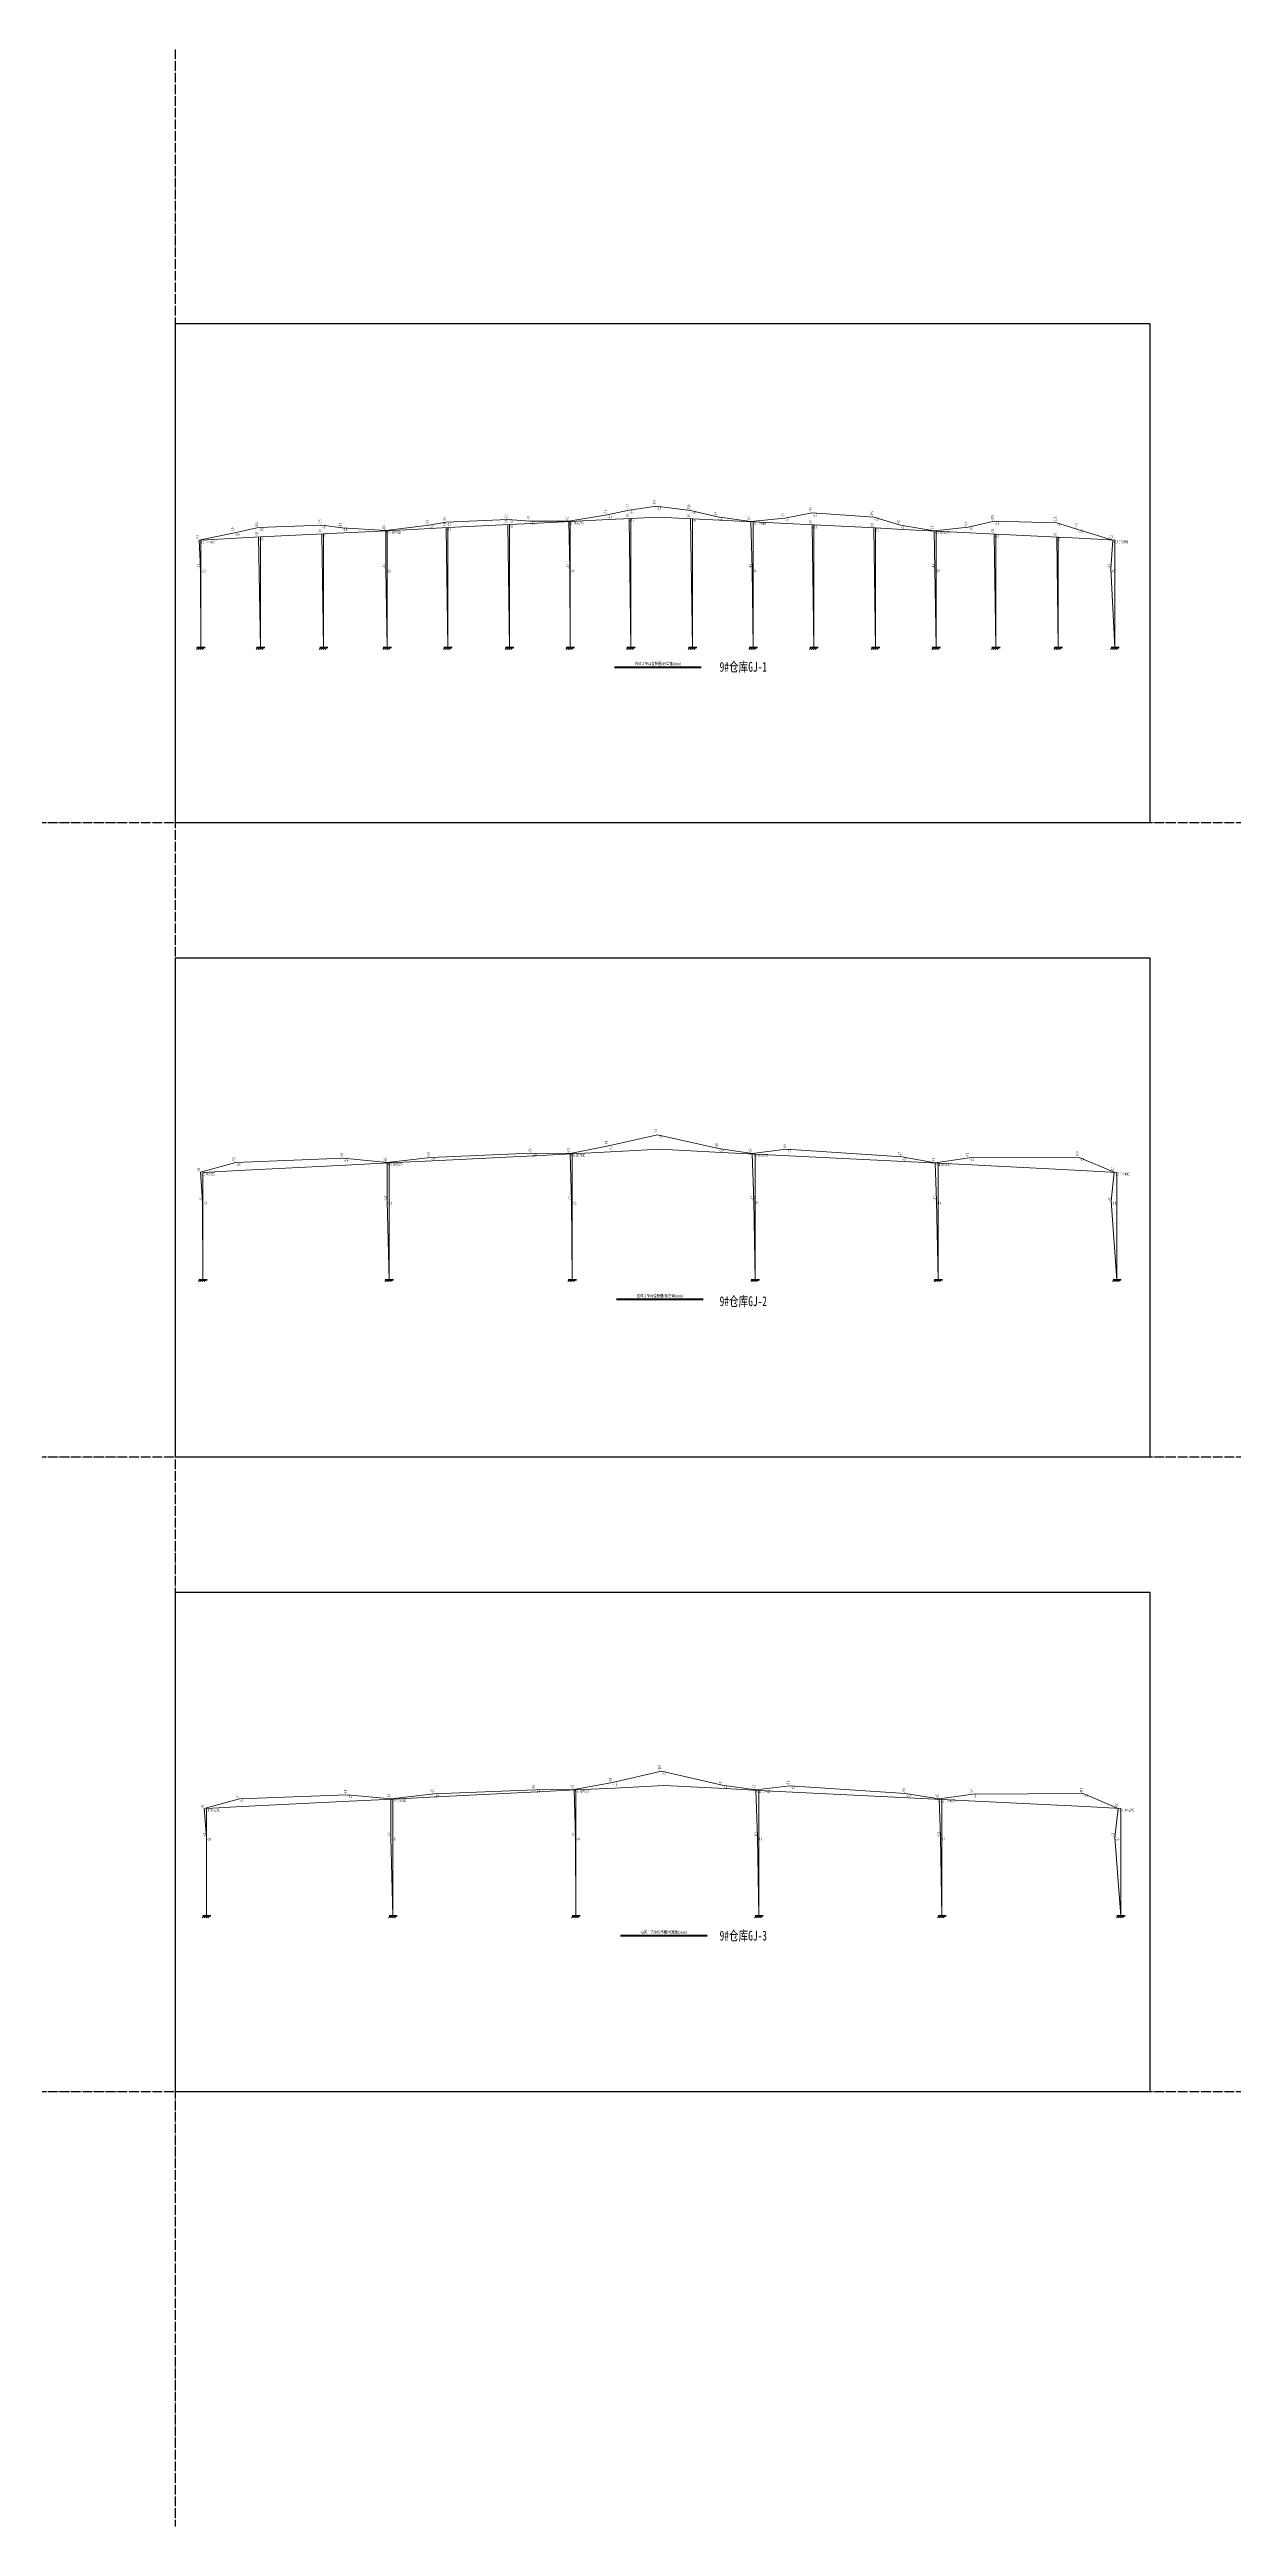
# Model space of a CAD drawing. Extents: x 447413 to 2975780, y -1432727 to 1301644.
# Drawn here: x 1363571 to 1486517, y 209091 to 466295 of the extents above; entities that cross this region are included whole.
import ezdxf
from ezdxf.enums import TextEntityAlignment as Align

# ---------------------------------------------------------------- set-up
doc = ezdxf.new("R2010")
doc.units = 0
doc.header["$LTSCALE"] = 1000
doc.header["$MEASUREMENT"] = 0
doc.linetypes.add('DOTE', pattern=[2.42, 2, -0.2, 0.02, -0.2])
for name, color, linetype, lineweight in [('1', 7, 'Continuous', 18), ('101', 7, 'Continuous', 18), ('2', 2, 'Continuous', 18)]:
    doc.layers.add(name, color=color, linetype=linetype, lineweight=lineweight)
doc.layers.add('DOTE', color=1, linetype='Continuous')
doc.layers.add('图纸编号', color=6, linetype='Continuous')
doc.styles.add('PkpmHz', font='Pkpmeng', dxfattribs={"width": 0.6, "bigfont": 'hztxt'})
doc.styles.add('宋体', font='', dxfattribs={"height": 35})
doc.styles.get('宋体').set_extended_font_data('SimSun')

# ---------------------------------------------------------------- blocks, each defined once
blk = doc.blocks.new('STSPK_2019-10-23-15_15_21')
at = {"layer": '1', "color": 3, "ltscale": 100}
for p, q in [((2393, 1267), (3445, 1310)), ((3445, 1310), (3847, 1312)), ((3847, 1312), (4245, 1387)), ((3861, 817), (3847, 1312)), ((4245, 1387), (4753, 1504)), ((4753, 1504), (5386, 1358)), ((5386, 1358), (5735, 1311)), ((5735, 1311), (6088, 1352)), ((5753, 818), (5735, 1311)), ((6088, 1352), (7289, 1271)), ((6, 1116), (372, 1217)), ((29, 816), (6, 1116)), ((372, 1217), (1491, 1258)), ((1491, 1258), (1944, 1217)), ((1944, 1217), (2393, 1267)), ((1945, 817), (1944, 1217)), ((7289, 1271), (7637, 1215)), ((7637, 1215), (7991, 1264)), ((7652, 818), (7637, 1215)), ((7991, 1264), (9133, 1272)), ((9133, 1272), (9496, 1117)), ((9461, 816), (9496, 1117)), ((30, 0), (29, 816)), ((1966, 0), (1945, 817)), ((3866, 0), (3861, 817)), ((5766, 0), (5753, 818)), ((7666, 0), (7652, 818)), ((9524, 0), (9461, 816))]:
    blk.add_line(p, q, dxfattribs=at)
at = {"layer": '1', "ltscale": 100}
for p, q in [((2416, 1236), (3466, 1288)), ((3466, 1288), (3866, 1308)), ((3866, 1308), (4266, 1328)), ((3866, 815), (3866, 1308)), ((4266, 1328), (4778, 1354)), ((4778, 1354), (5416, 1322)), ((5416, 1322), (5766, 1304)), ((5766, 815), (5766, 1304)), ((5766, 1304), (6116, 1287)), ((6116, 1287), (7316, 1227)), ((30, 1115), (400, 1135)), ((30, 815), (30, 1115)), ((400, 1135), (1516, 1191)), ((1516, 1191), (1966, 1213)), ((1966, 1213), (2416, 1236)), ((1966, 815), (1966, 1213)), ((7316, 1227), (7666, 1209)), ((7666, 815), (7666, 1209)), ((7666, 1209), (8016, 1192)), ((8016, 1192), (9154, 1135)), ((9154, 1135), (9524, 1115)), ((9524, 815), (9524, 1115)), ((30, 0), (30, 815)), ((1966, 0), (1966, 815)), ((3866, 0), (3866, 815)), ((5766, 0), (5766, 815)), ((7666, 0), (7666, 815)), ((9524, 0), (9524, 815)), ((5, 0), (-15, -20)), ((25, 0), (5, -20)), ((45, 0), (25, -20)), ((65, 0), (45, -20)), ((1941, 0), (1921, -20)), ((1961, 0), (1941, -20)), ((1981, 0), (1961, -20)), ((2001, 0), (1981, -20)), ((3841, 0), (3821, -20)), ((3861, 0), (3841, -20)), ((3881, 0), (3861, -20)), ((3901, 0), (3881, -20)), ((5741, 0), (5721, -20)), ((5761, 0), (5741, -20)), ((5781, 0), (5761, -20)), ((5801, 0), (5781, -20)), ((7641, 0), (7621, -20)), ((7661, 0), (7641, -20)), ((7681, 0), (7661, -20)), ((7701, 0), (7681, -20)), ((9499, 0), (9479, -20)), ((9519, 0), (9499, -20)), ((9539, 0), (9519, -20)), ((9559, 0), (9539, -20)), ((4327, -210), (5227, -210))]:
    blk.add_line(p, q, dxfattribs=at)
at = {"layer": '1', "lineweight": 35, "ltscale": 100}
for p, q in [((-10, 0), (75, 0)), ((1926, 0), (2011, 0)), ((3826, 0), (3911, 0)), ((5726, 0), (5811, 0)), ((7626, 0), (7711, 0)), ((9484, 0), (9569, 0))]:
    blk.add_line(p, q, dxfattribs=at)
at = {"layer": '101', "ltscale": 100}
blk.add_line((4327, -200), (5227, -200), dxfattribs=at)
at = {"layer": '101', "style": 'PkpmHz', "width": 0.85}
blk.add_text('右风１节点位移图(标准值)(mm)', height=30, dxfattribs=at).set_placement((4777, -170), align=Align.MIDDLE_CENTER)
at = {"layer": '2', "style": 'PkpmHz', "width": 0.57}
for s, p in [('-12.9', (4748, 1508)), ('-5.8', (1486, 1262)), ('-2.7', (2389, 1271)), ('-1.8', (3441, 1314)), ('-0.3', (3842, 1316)), ('-5.1', (4240, 1391)), ('-3.1', (5382, 1362)), ('-0.5', (5731, 1315)), ('-5.6', (6084, 1356)), ('-3.8', (7285, 1275)), ('-6.2', (7987, 1268)), ('-11.8', (9129, 1276)), ('-0.1', (2, 1120)), ('-7.1', (368, 1221)), ('-0.3', (1940, 1221)), ('-0.5', (7633, 1219)), ('-0.2', (9492, 1121)), ('-0.1', (25, 820)), ('-0.2', (1941, 821)), ('-0.2', (3857, 821)), ('-0.3', (5749, 822)), ('-0.3', (7647, 823)), ('-0.1', (9457, 820))]:
    blk.add_text(s, height=30, rotation=90, dxfattribs=at).set_placement(p)
for s, p in [('-1.8', (3450, 1305)), ('-1.6 (1/7941)', (3851, 1308)), ('-1.8', (4249, 1383)), ('-2.2', (4757, 1500)), ('-2.6', (5390, 1354)), ('-2.6 (1/4926)', (5739, 1306)), ('-2.4', (6093, 1348)), ('-2.0 (1/5478)', (10, 1112)), ('-2.4', (376, 1213)), ('-2.2', (1495, 1254)), ('-1.9 (1/6526)', (1948, 1212)), ('-1.9', (2398, 1263)), ('-2.3', (7293, 1266)), ('-2.5 (1/4927)', (7642, 1211)), ('-2.1', (7995, 1260)), ('-1.8', (9137, 1268)), ('-2.4 (1/4679)', (9500, 1113)), ('-0.1', (33, 811)), ('-1.8', (1949, 813)), ('-0.4', (3865, 813)), ('-1.1', (5757, 814)), ('-1.2', (7656, 814)), ('-5.4', (9465, 812))]:
    blk.add_text(s, height=30, dxfattribs=at).set_placement(p, align=Align.TOP_LEFT)
blk = doc.blocks.new('STSPK_2019-10-23-15_20_37')
at = {"layer": '1', "color": 3, "ltscale": 100}
for p, q in [((2394, 1270), (3446, 1313)), ((3446, 1313), (3847, 1312)), ((3847, 1312), (4245, 1390)), ((3861, 817), (3847, 1312)), ((4245, 1390), (4753, 1504)), ((4753, 1504), (5386, 1361)), ((5386, 1361), (5735, 1310)), ((5735, 1310), (6089, 1355)), ((5753, 818), (5735, 1310)), ((6089, 1355), (7289, 1276)), ((7, 1116), (373, 1217)), ((29, 816), (7, 1116)), ((373, 1217), (1491, 1261)), ((1491, 1261), (1945, 1217)), ((1945, 1217), (2394, 1270)), ((1946, 817), (1945, 1217)), ((7289, 1276), (7637, 1215)), ((7637, 1215), (7991, 1267)), ((7651, 818), (7637, 1215)), ((7991, 1267), (9133, 1269)), ((9133, 1269), (9496, 1117)), ((9464, 816), (9496, 1117)), ((30, 0), (29, 816)), ((1966, 0), (1946, 817)), ((3866, 0), (3861, 817)), ((5766, 0), (5753, 818)), ((7666, 0), (7651, 818)), ((9524, 0), (9464, 816))]:
    blk.add_line(p, q, dxfattribs=at)
at = {"layer": '1', "ltscale": 100}
for p, q in [((2416, 1236), (3466, 1288)), ((3466, 1288), (3866, 1308)), ((3866, 1308), (4266, 1328)), ((3866, 815), (3866, 1308)), ((4266, 1328), (4778, 1354)), ((4778, 1354), (5416, 1322)), ((5416, 1322), (5766, 1304)), ((5766, 815), (5766, 1304)), ((5766, 1304), (6116, 1287)), ((6116, 1287), (7316, 1227)), ((30, 1115), (400, 1135)), ((30, 815), (30, 1115)), ((400, 1135), (1516, 1191)), ((1516, 1191), (1966, 1213)), ((1966, 1213), (2416, 1236)), ((1966, 815), (1966, 1213)), ((7316, 1227), (7666, 1209)), ((7666, 815), (7666, 1209)), ((7666, 1209), (8016, 1192)), ((8016, 1192), (9154, 1135)), ((9154, 1135), (9524, 1115)), ((9524, 815), (9524, 1115)), ((30, 0), (30, 815)), ((1966, 0), (1966, 815)), ((3866, 0), (3866, 815)), ((5766, 0), (5766, 815)), ((7666, 0), (7666, 815)), ((9524, 0), (9524, 815)), ((5, 0), (-15, -20)), ((25, 0), (5, -20)), ((45, 0), (25, -20)), ((65, 0), (45, -20)), ((1941, 0), (1921, -20)), ((1961, 0), (1941, -20)), ((1981, 0), (1961, -20)), ((2001, 0), (1981, -20)), ((3841, 0), (3821, -20)), ((3861, 0), (3841, -20)), ((3881, 0), (3861, -20)), ((3901, 0), (3881, -20)), ((5741, 0), (5721, -20)), ((5761, 0), (5741, -20)), ((5781, 0), (5761, -20)), ((5801, 0), (5781, -20)), ((7641, 0), (7621, -20)), ((7661, 0), (7641, -20)), ((7681, 0), (7661, -20)), ((7701, 0), (7681, -20)), ((9499, 0), (9479, -20)), ((9519, 0), (9499, -20)), ((9539, 0), (9519, -20)), ((9559, 0), (9539, -20)), ((4327, -210), (5227, -210))]:
    blk.add_line(p, q, dxfattribs=at)
at = {"layer": '1', "lineweight": 35, "ltscale": 100}
for p, q in [((-10, 0), (75, 0)), ((1926, 0), (2011, 0)), ((3826, 0), (3911, 0)), ((5726, 0), (5811, 0)), ((7626, 0), (7711, 0)), ((9484, 0), (9569, 0))]:
    blk.add_line(p, q, dxfattribs=at)
at = {"layer": '101', "ltscale": 100}
blk.add_line((4327, -200), (5227, -200), dxfattribs=at)
at = {"layer": '101', "style": 'PkpmHz', "width": 0.85}
blk.add_text('右风１节点位移图(标准值)(mm)', height=30, dxfattribs=at).set_placement((4777, -170), align=Align.MIDDLE_CENTER)
at = {"layer": '2', "style": 'PkpmHz', "width": 0.57}
for s, p in [('-14.5', (4749, 1508)), ('-6.8', (1487, 1265)), ('-3.3', (2389, 1274)), ('-2.4', (3441, 1317)), ('-0.3', (3843, 1316)), ('-5.9', (4240, 1394)), ('-3.8', (5382, 1366)), ('-0.5', (5731, 1314)), ('-6.6', (6084, 1359)), ('-4.7', (7285, 1280)), ('-7.2', (7986, 1271)), ('-12.9', (9128, 1273)), ('-0.1', (3, 1120)), ('-7.9', (369, 1221)), ('-0.3', (1940, 1221)), ('-0.5', (7633, 1219)), ('-0.2', (9491, 1121)), ('-0.1', (25, 820)), ('-0.2', (1941, 821)), ('-0.2', (3857, 821)), ('-0.3', (5748, 822)), ('-0.3', (7647, 822)), ('-0.1', (9459, 820))]:
    blk.add_text(s, height=30, rotation=90, dxfattribs=at).set_placement(p)
for s, p in [('-2.0', (3450, 1308)), ('-1.8 (1/7140)', (3851, 1307)), ('-2.1', (4249, 1385)), ('-2.4', (4757, 1500)), ('-2.9', (5390, 1357)), ('-3.0 (1/4365)', (5739, 1306)), ('-2.7', (6093, 1351)), ('-2.2 (1/5013)', (11, 1112)), ('-2.6', (377, 1212)), ('-2.4', (1495, 1257)), ('-2.0 (1/5927)', (1949, 1212)), ('-2.2', (2398, 1265)), ('-2.6', (7293, 1271)), ('-2.8 (1/4330)', (7641, 1210)), ('-2.4', (7995, 1262)), ('-2.1', (9137, 1264)), ('-2.7 (1/4096)', (9500, 1112)), ('-0.1', (33, 811)), ('-2.0', (1950, 812)), ('-0.5', (3865, 812)), ('-1.3', (5757, 814)), ('-1.4', (7655, 814)), ('-5.8', (9468, 812))]:
    blk.add_text(s, height=30, dxfattribs=at).set_placement(p, align=Align.TOP_LEFT)
blk = doc.blocks.new('STSPK_2019-10-23-15_26_06')
at = {"layer": '1', "color": 3, "ltscale": 100}
for p, q in [((2400, 1269), (2579, 1300)), ((2579, 1300), (3220, 1329)), ((3220, 1329), (3451, 1313)), ((3451, 1313), (3853, 1311)), ((3853, 1311), (4251, 1377)), ((3862, 816), (3853, 1311)), ((4251, 1377), (4479, 1427)), ((4479, 1427), (4760, 1468)), ((4496, 0), (4479, 1340)), ((4760, 1468), (5117, 1423)), ((5117, 1423), (5395, 1356)), ((5136, 0), (5117, 1336)), ((5395, 1356), (5743, 1308)), ((5743, 1308), (6096, 1344)), ((5757, 817), (5743, 1308)), ((6096, 1344), (6380, 1397)), ((6380, 1397), (7020, 1355)), ((7020, 1355), (7296, 1272)), ((7998, 1250), (8271, 1311)), ((8271, 1311), (8921, 1296)), ((8921, 1296), (9138, 1227)), ((14, 1116), (381, 1192)), ((29, 816), (14, 1116)), ((381, 1192), (629, 1245)), ((629, 1245), (1286, 1269)), ((650, 0), (629, 1148)), ((1286, 1269), (1498, 1243)), ((1306, 0), (1286, 1180)), ((1498, 1243), (1951, 1215)), ((1951, 1215), (2400, 1269)), ((1953, 816), (1951, 1215)), ((2596, 0), (2579, 1245)), ((3236, 0), (3220, 1277)), ((6396, 0), (6380, 1273)), ((7036, 0), (7020, 1241)), ((7296, 1272), (7645, 1213)), ((7645, 1213), (7998, 1250)), ((7654, 817), (7645, 1213)), ((8286, 0), (8271, 1178)), ((8934, 0), (8921, 1146)), ((9138, 1227), (9503, 1116)), ((9481, 816), (9503, 1116)), ((30, 0), (29, 816)), ((1966, 0), (1953, 816)), ((3866, 0), (3862, 816)), ((5766, 0), (5757, 817)), ((7666, 0), (7654, 817)), ((9524, 0), (9481, 816))]:
    blk.add_line(p, q, dxfattribs=at)
at = {"layer": '1', "ltscale": 100}
for p, q in [((3236, 1277), (3466, 1288)), ((3466, 1288), (3866, 1308)), ((3866, 1308), (4266, 1328)), ((3866, 815), (3866, 1308)), ((4266, 1328), (4496, 1340)), ((4496, 1340), (4778, 1354)), ((4496, 0), (4496, 1340)), ((4778, 1354), (5136, 1336)), ((5136, 0), (5136, 1336)), ((5136, 1336), (5416, 1322)), ((5416, 1322), (5766, 1304)), ((5766, 815), (5766, 1304)), ((5766, 1304), (6116, 1287)), ((6116, 1287), (6396, 1273)), ((30, 1115), (400, 1135)), ((30, 815), (30, 1115)), ((400, 1135), (650, 1148)), ((650, 1148), (1306, 1180)), ((650, 0), (650, 1148)), ((1306, 1180), (1516, 1191)), ((1306, 0), (1306, 1180)), ((1516, 1191), (1966, 1213)), ((1966, 1213), (2416, 1236)), ((1966, 815), (1966, 1213)), ((2416, 1236), (2596, 1245)), ((2596, 1245), (3236, 1277)), ((2596, 0), (2596, 1245)), ((3236, 0), (3236, 1277)), ((6396, 0), (6396, 1273)), ((6396, 1273), (7036, 1241)), ((7036, 0), (7036, 1241)), ((7036, 1241), (7316, 1227)), ((7316, 1227), (7666, 1209)), ((7666, 815), (7666, 1209)), ((7666, 1209), (8016, 1192)), ((8016, 1192), (8286, 1178)), ((8286, 0), (8286, 1178)), ((8286, 1178), (8934, 1146)), ((8934, 0), (8934, 1146)), ((8934, 1146), (9154, 1135)), ((9154, 1135), (9524, 1115)), ((9524, 815), (9524, 1115)), ((30, 0), (30, 815)), ((1966, 0), (1966, 815)), ((3866, 0), (3866, 815)), ((5766, 0), (5766, 815)), ((7666, 0), (7666, 815)), ((9524, 0), (9524, 815)), ((5, 0), (-15, -20)), ((25, 0), (5, -20)), ((45, 0), (25, -20)), ((65, 0), (45, -20)), ((625, 0), (605, -20)), ((645, 0), (625, -20)), ((665, 0), (645, -20)), ((685, 0), (665, -20)), ((1281, 0), (1261, -20)), ((1301, 0), (1281, -20)), ((1321, 0), (1301, -20)), ((1341, 0), (1321, -20)), ((1941, 0), (1921, -20)), ((1961, 0), (1941, -20)), ((1981, 0), (1961, -20)), ((2001, 0), (1981, -20)), ((2571, 0), (2551, -20)), ((2591, 0), (2571, -20)), ((2611, 0), (2591, -20)), ((2631, 0), (2611, -20)), ((3211, 0), (3191, -20)), ((3231, 0), (3211, -20)), ((3251, 0), (3231, -20)), ((3271, 0), (3251, -20)), ((3841, 0), (3821, -20)), ((3861, 0), (3841, -20)), ((3881, 0), (3861, -20)), ((3901, 0), (3881, -20)), ((4471, 0), (4451, -20)), ((4491, 0), (4471, -20)), ((4511, 0), (4491, -20)), ((4531, 0), (4511, -20)), ((5111, 0), (5091, -20)), ((5131, 0), (5111, -20)), ((5151, 0), (5131, -20)), ((5171, 0), (5151, -20)), ((5741, 0), (5721, -20)), ((5761, 0), (5741, -20)), ((5781, 0), (5761, -20)), ((5801, 0), (5781, -20)), ((6371, 0), (6351, -20)), ((6391, 0), (6371, -20)), ((6411, 0), (6391, -20)), ((6431, 0), (6411, -20)), ((7011, 0), (6991, -20)), ((7031, 0), (7011, -20)), ((7051, 0), (7031, -20)), ((7071, 0), (7051, -20)), ((7641, 0), (7621, -20)), ((7661, 0), (7641, -20)), ((7681, 0), (7661, -20)), ((7701, 0), (7681, -20)), ((8261, 0), (8241, -20)), ((8281, 0), (8261, -20)), ((8301, 0), (8281, -20)), ((8321, 0), (8301, -20)), ((8909, 0), (8889, -20)), ((8929, 0), (8909, -20)), ((8949, 0), (8929, -20)), ((8969, 0), (8949, -20)), ((9499, 0), (9479, -20)), ((9519, 0), (9499, -20)), ((9539, 0), (9519, -20)), ((9559, 0), (9539, -20)), ((4327, -210), (5227, -210))]:
    blk.add_line(p, q, dxfattribs=at)
at = {"layer": '1', "lineweight": 35, "ltscale": 100}
for p, q in [((-10, 0), (75, 0)), ((610, 0), (695, 0)), ((1266, 0), (1351, 0)), ((1926, 0), (2011, 0)), ((2556, 0), (2641, 0)), ((3196, 0), (3281, 0)), ((3826, 0), (3911, 0)), ((4456, 0), (4541, 0)), ((5096, 0), (5181, 0)), ((5726, 0), (5811, 0)), ((6356, 0), (6441, 0)), ((6996, 0), (7081, 0)), ((7626, 0), (7711, 0)), ((8246, 0), (8331, 0)), ((8894, 0), (8979, 0)), ((9484, 0), (9569, 0))]:
    blk.add_line(p, q, dxfattribs=at)
at = {"layer": '101', "ltscale": 100}
blk.add_line((4327, -200), (5227, -200), dxfattribs=at)
at = {"layer": '101', "style": 'PkpmHz', "width": 0.85}
blk.add_text('右风１节点位移图(标准值)(mm)', height=30, dxfattribs=at).set_placement((4777, -170), align=Align.MIDDLE_CENTER)
at = {"layer": '2', "style": 'PkpmHz', "width": 0.57}
for s, p in [('-15.4', (625, 1250)), ('-13.9', (1282, 1273)), ('-5.3', (2396, 1274)), ('-8.6', (2575, 1304)), ('-8.3', (3215, 1334)), (' 0.0', (3215, 1281)), ('-3.9', (3447, 1317)), ('-0.3', (3848, 1315)), ('-7.6', (4246, 1381)), ('-13.7', (4475, 1432)), (' 0.0', (4475, 1344)), ('-17.9', (4756, 1472)), ('-13.6', (5113, 1427)), (' 0.0', (5113, 1340)), ('-5.3', (5390, 1360)), ('-0.5', (5739, 1312)), ('-8.9', (6092, 1348)), ('-19.5', (6375, 1401)), (' 0.0', (6375, 1277)), ('-17.9', (7015, 1359)), ('-7.0', (7292, 1276)), ('-9.1', (7993, 1254)), ('-20.8', (8267, 1315)), ('-23.6', (8916, 1300)), ('-0.1', (10, 1120)), ('-8.9', (377, 1196)), (' 0.0', (625, 1152)), (' 0.0', (1282, 1184)), ('-8.2', (1494, 1247)), ('-0.3', (1947, 1219)), (' 0.0', (2575, 1249)), (' 0.0', (7015, 1245)), ('-0.5', (7640, 1217)), (' 0.0', (8267, 1183)), (' 0.0', (8916, 1150)), ('-14.5', (9133, 1232)), ('-0.2', (9499, 1120)), ('-0.1', (25, 820)), ('-0.2', (1949, 820)), ('-0.2', (3858, 820)), ('-0.3', (5752, 821)), ('-0.3', (7649, 821)), ('-0.1', (9477, 820))]:
    blk.add_text(s, height=30, rotation=90, dxfattribs=at).set_placement(p)
for s, p in [('-2.7', (2583, 1295)), ('-2.6', (3224, 1325)), ('-2.3', (3455, 1309)), ('-2.1 (1/6279)', (3857, 1306)), ('-2.4', (4255, 1372)), ('-2.7', (4483, 1423)), ('-2.7', (4483, 1336)), ('-2.8', (4764, 1463)), ('-3.0', (5121, 1418)), ('-3.0', (5121, 1332)), ('-3.4', (5399, 1351)), ('-3.6 (1/3661)', (5747, 1304)), ('-3.1', (6100, 1339)), ('-2.5', (6384, 1393)), ('-2.6', (7024, 1351)), ('-2.3', (8275, 1306)), ('-2.1', (8925, 1292)), ('-2.5 (1/4466)', (18, 1111)), ('-2.9', (385, 1187)), ('-3.2', (634, 1241)), ('-3.2', (634, 1143)), ('-3.1', (1291, 1264)), ('-3.1', (1291, 1176)), ('-2.8', (1503, 1239)), ('-2.3 (1/5244)', (1955, 1211)), ('-2.5', (2404, 1265)), ('-2.7', (2583, 1241)), ('-2.6', (3224, 1273)), ('-2.5', (6384, 1269)), ('-2.6', (7024, 1237)), ('-3.1', (7301, 1267)), ('-3.4 (1/3603)', (7649, 1208)), ('-2.9', (8002, 1245)), ('-2.3', (8275, 1174)), ('-2.1', (8925, 1142)), ('-2.5', (9142, 1223)), ('-3.3 (1/3390)', (9507, 1112)), ('-0.2', (33, 811)), ('-2.0', (1957, 812)), ('-0.6', (3866, 812)), ('-1.4', (5761, 812)), ('-1.9', (7658, 812)), ('-6.7', (9485, 811))]:
    blk.add_text(s, height=30, dxfattribs=at).set_placement(p, align=Align.TOP_LEFT)

msp = doc.modelspace()

# ---------------------------------------------------------------- linework, layer by layer
for points in [[(1376622.3, 386027.3), (1477852.9, 386027.3), (1477852.9, 437818.6), (1376622.3, 437818.6)], [(1376622.3, 320150.8), (1477852.9, 320150.8), (1477852.9, 371942.1), (1376622.3, 371942.1)], [(1376622.3, 254274.3), (1477852.9, 254274.3), (1477852.9, 306065.6), (1376622.3, 306065.6)]]:
    msp.add_lwpolyline(points, close=True)
at = {"layer": 'DOTE', "color": 8, "linetype": 'DOTE', "ltscale": 0.5}
for p, q in [((1376622.3, 466295), (1376622.3, 209090.5)), ((447413.1, 386027.3), (1925198.8, 386027.3)), ((447413.1, 320150.8), (1925198.8, 320150.8)), ((447413.1, 254274.3), (1925198.8, 254274.3))]:
    msp.add_line(p, q, dxfattribs=at)

# ---------------------------------------------------------------- block references
at = {"xscale": 10, "yscale": 10, "zscale": 10}
for name, p in [('STSPK_2019-10-23-15_26_06', (1378971.2, 404201.6)), ('STSPK_2019-10-23-15_20_37', (1379178.1, 338553.5)), ('STSPK_2019-10-23-15_15_21', (1379576.8, 272485.1))]:
    msp.add_blockref(name, p, dxfattribs=at)

# ---------------------------------------------------------------- texts
at = {"layer": '图纸编号', "color": 6, "style": '宋体', "width": 0.7}
for s, p in [('9#仓库GJ-1', (1433154.3, 401685.2)), ('9#仓库GJ-2', (1433154.3, 335808.7)), ('9#仓库GJ-3', (1433154.3, 269932.2))]:
    msp.add_text(s, height=1020.76, dxfattribs=at).set_placement(p)

doc.saveas('drawing.dxf')
